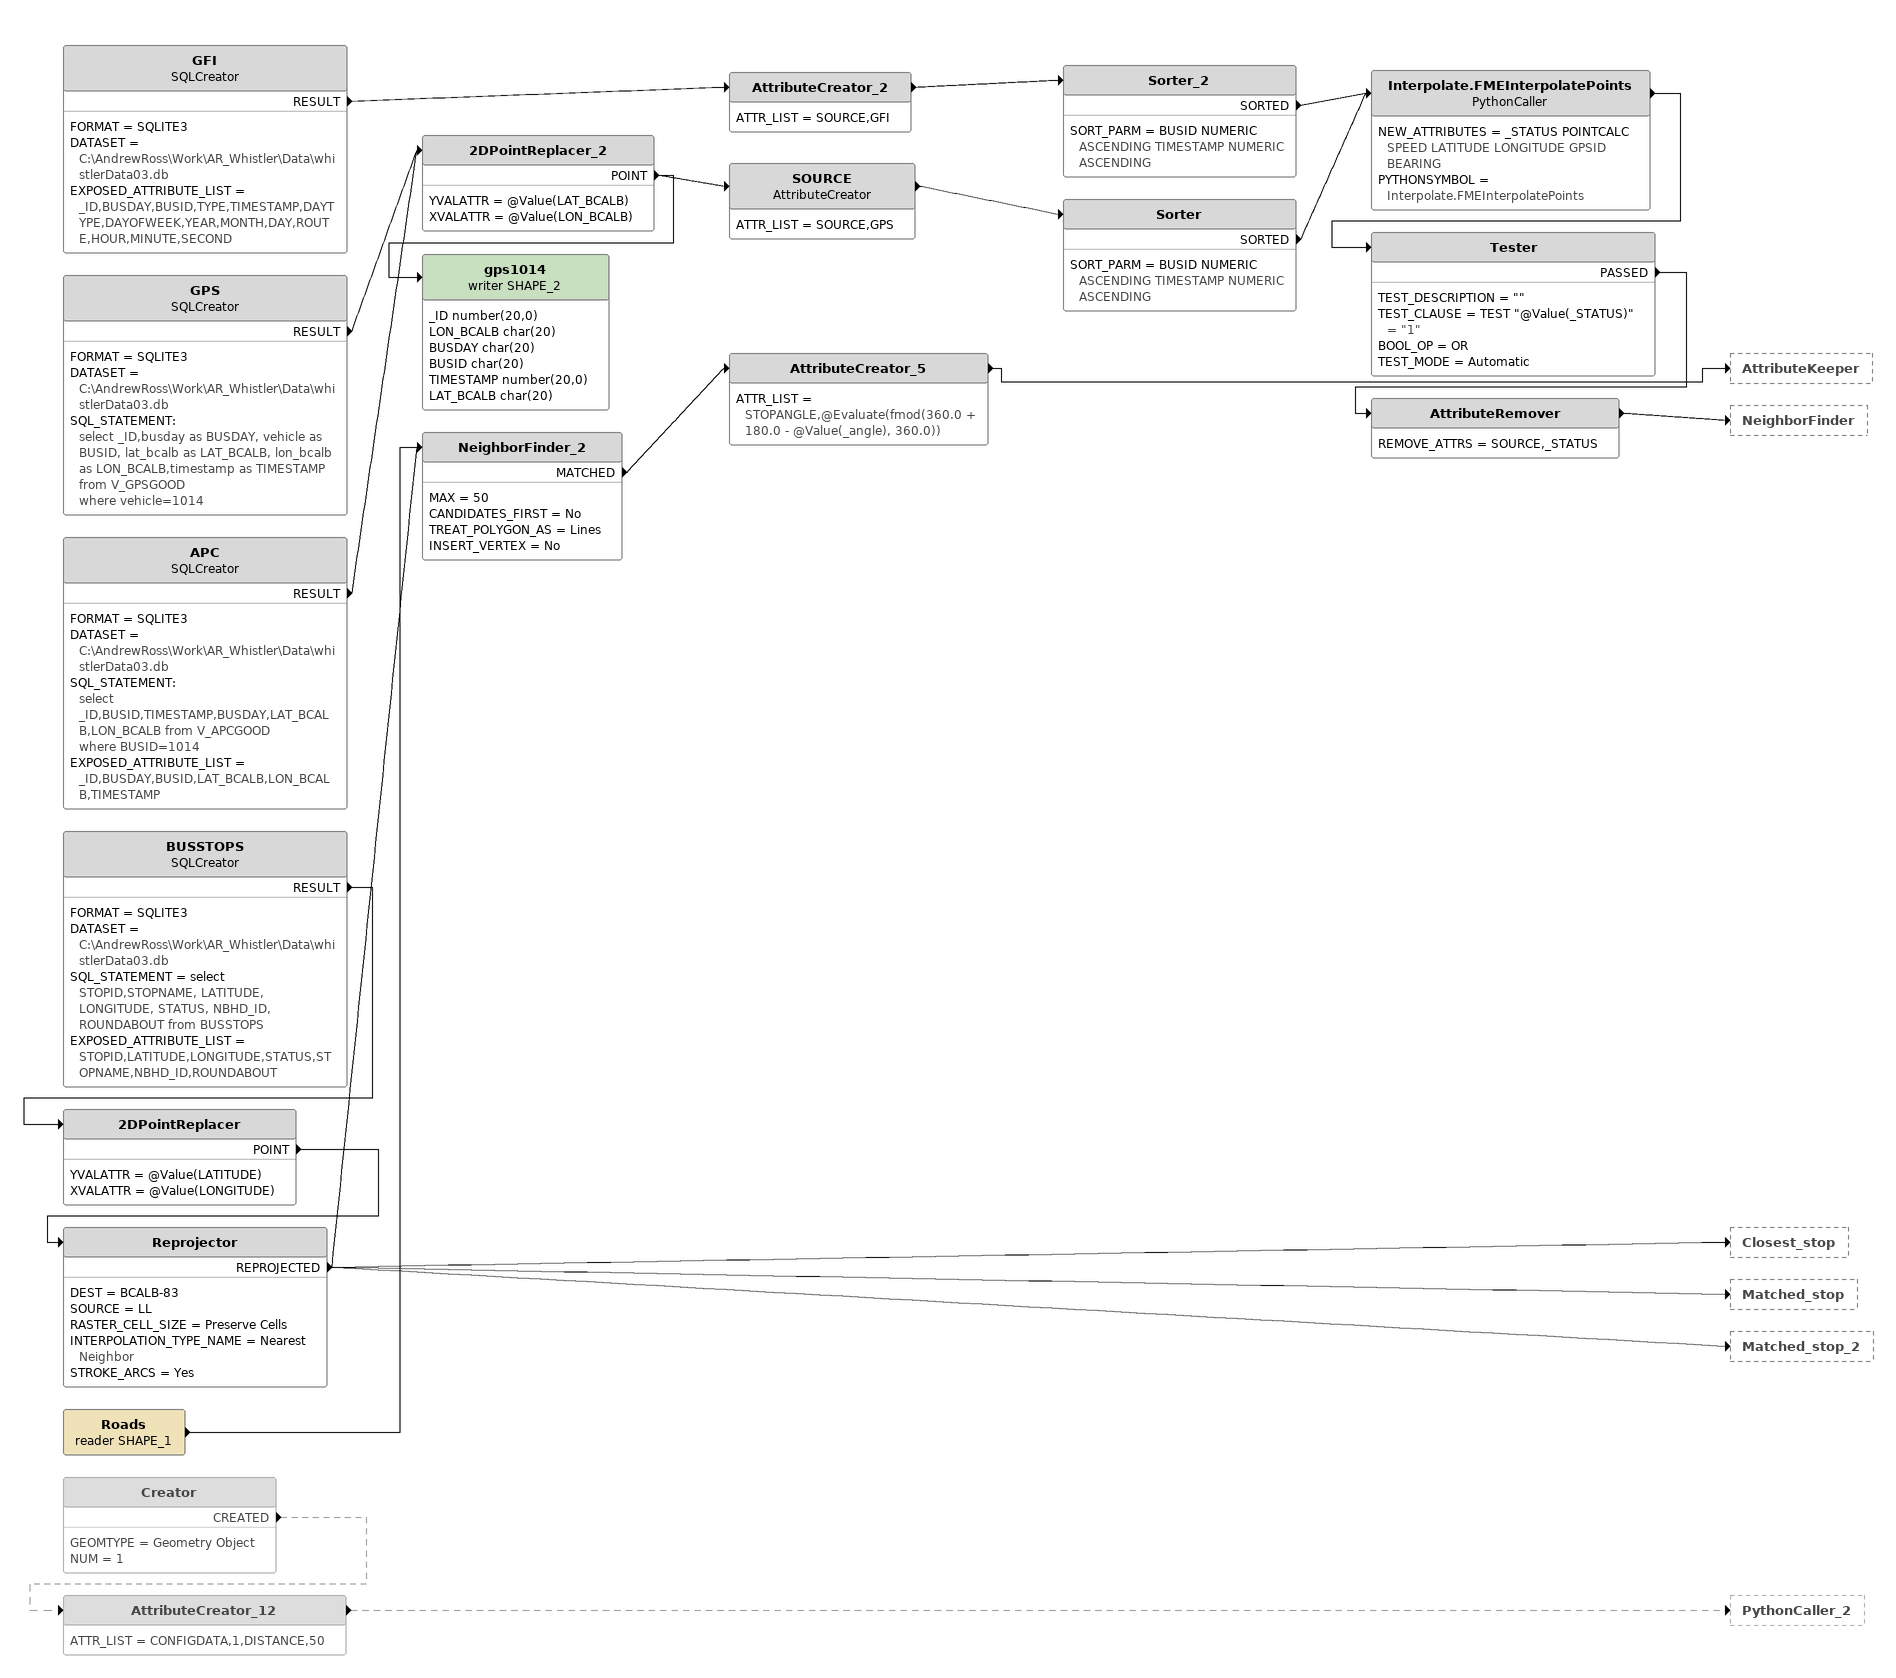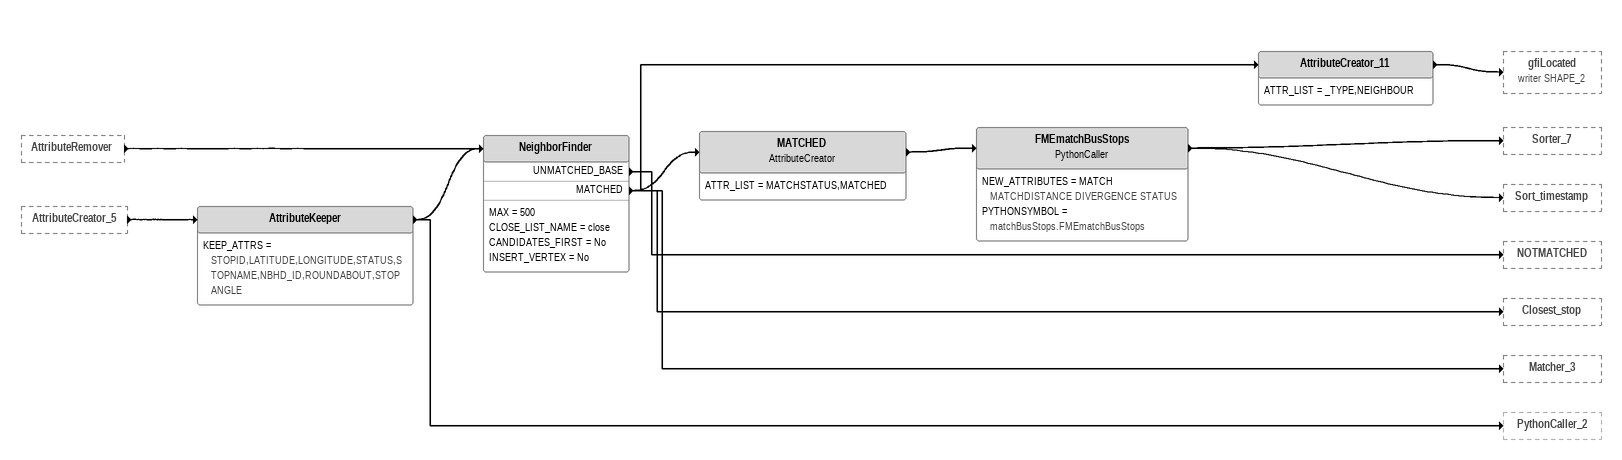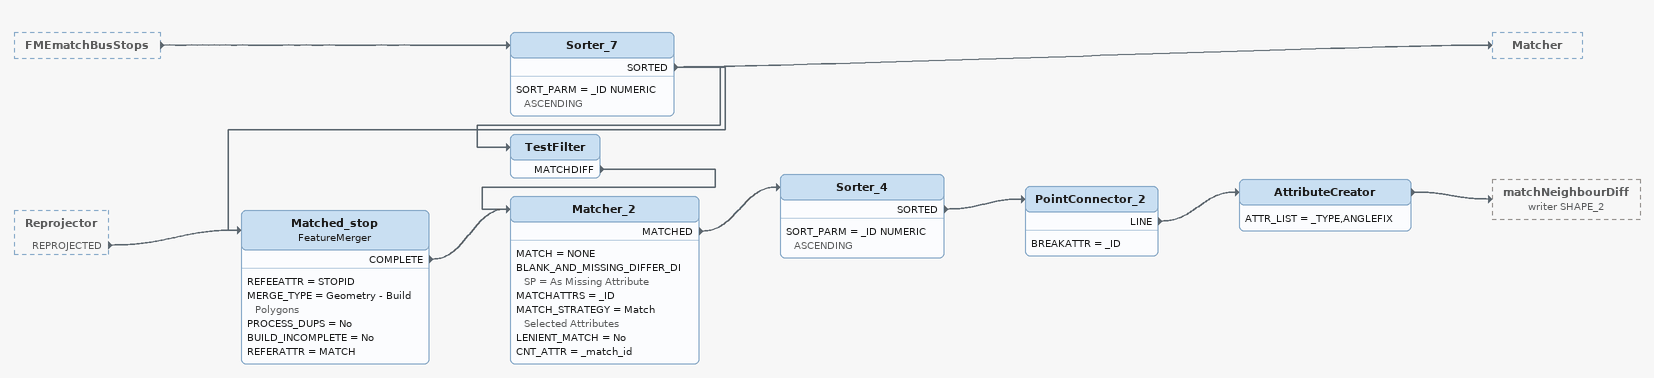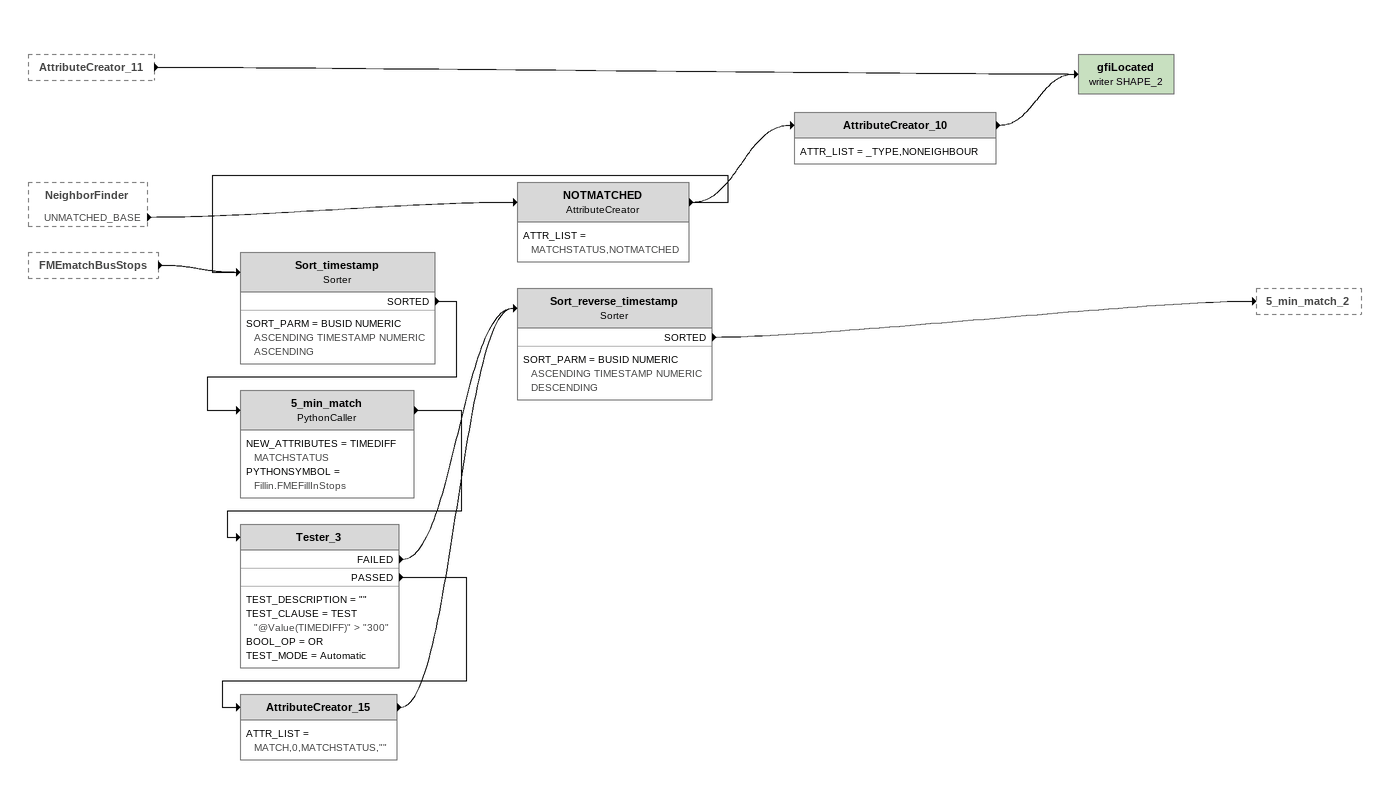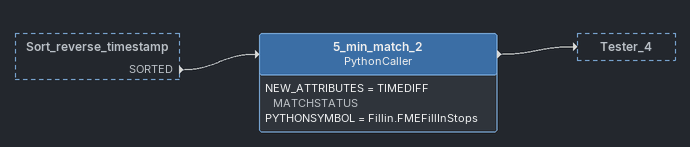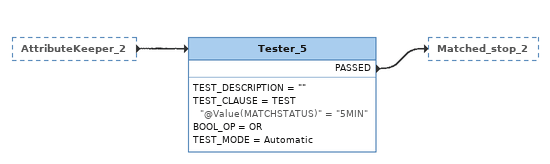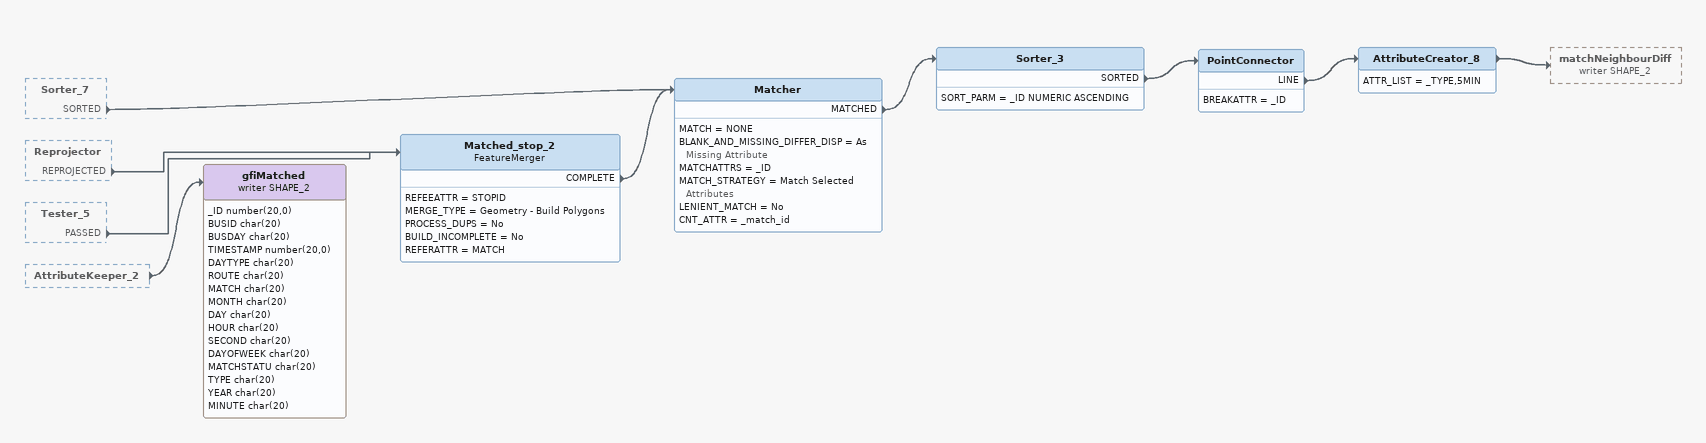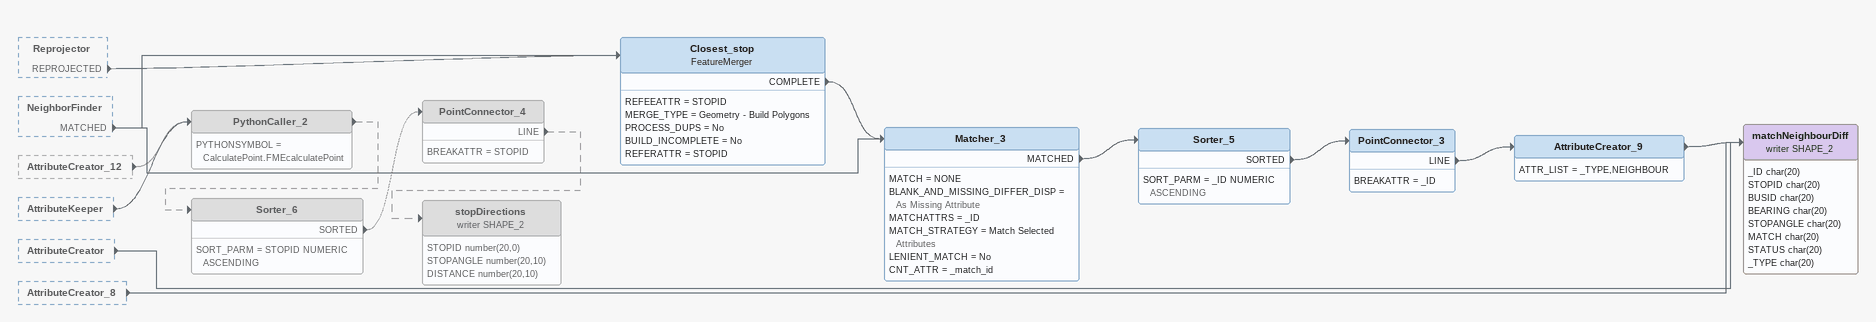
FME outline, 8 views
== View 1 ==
GPS: SQLCreator
    FORMAT = SQLITE3
    DATASET = C:\AndrewRoss\Work\AR_Whistler\Data\whistlerData03.db
    SQL_STATEMENT:
      select _ID,busday as BUSDAY, vehicle as BUSID, lat_bcalb as LAT_BCALB, lon_bcalb as LON_BCALB,timestamp as TIMESTAMP from V_GPSGOOD
      where vehicle=1014
    RESULT -> 2DPointReplacer_2
BUSSTOPS: SQLCreator
    FORMAT = SQLITE3
    DATASET = C:\AndrewRoss\Work\AR_Whistler\Data\whistlerData03.db
    SQL_STATEMENT = select STOPID,STOPNAME, LATITUDE, LONGITUDE, STATUS, NBHD_ID, ROUNDABOUT from BUSSTOPS
    EXPOSED_ATTRIBUTE_LIST = STOPID,LATITUDE,LONGITUDE,STATUS,STOPNAME,NBHD_ID,ROUNDABOUT
    RESULT -> 2DPointReplacer
2DPointReplacer
    YVALATTR = @Value(LATITUDE)
    XVALATTR = @Value(LONGITUDE)
    POINT -> Reprojector
Reprojector
    DEST = BCALB-83
    SOURCE = LL
    RASTER_CELL_SIZE = Preserve Cells
    INTERPOLATION_TYPE_NAME = Nearest Neighbor
    STROKE_ARCS = Yes
    REPROJECTED -> NeighborFinder_2
    REPROJECTED -> Closest_stop
    REPROJECTED -> Matched_stop
    REPROJECTED -> Matched_stop_2
Creator [off]
    GEOMTYPE = Geometry Object
    NUM = 1
    CREATED -> AttributeCreator_12 [off]
AttributeCreator_12 [off]
    ATTR_LIST = CONFIGDATA,1,DISTANCE,50
    -> PythonCaller_2 [off]
GFI: SQLCreator
    FORMAT = SQLITE3
    DATASET = C:\AndrewRoss\Work\AR_Whistler\Data\whistlerData03.db
    EXPOSED_ATTRIBUTE_LIST = _ID,BUSDAY,BUSID,TYPE,TIMESTAMP,DAYTYPE,DAYOFWEEK,YEAR,MONTH,DAY,ROUTE,HOUR,MINUTE,SECOND
    RESULT -> AttributeCreator_2
AttributeCreator_2
    ATTR_LIST = SOURCE,GFI
    -> Sorter_2
Sorter_2
    SORT_PARM = BUSID NUMERIC ASCENDING TIMESTAMP NUMERIC ASCENDING
    SORTED -> Interpolate.FMEInterpolatePoints
APC: SQLCreator
    FORMAT = SQLITE3
    DATASET = C:\AndrewRoss\Work\AR_Whistler\Data\whistlerData03.db
    SQL_STATEMENT:
      select _ID,BUSID,TIMESTAMP,BUSDAY,LAT_BCALB,LON_BCALB from V_APCGOOD
      where BUSID=1014
    EXPOSED_ATTRIBUTE_LIST = _ID,BUSDAY,BUSID,LAT_BCALB,LON_BCALB,TIMESTAMP
    RESULT -> 2DPointReplacer_2
2DPointReplacer_2
    YVALATTR = @Value(LAT_BCALB)
    XVALATTR = @Value(LON_BCALB)
    POINT -> SOURCE
    POINT -> gps1014 (writer SHAPE_2)
SOURCE: AttributeCreator
    ATTR_LIST = SOURCE,GPS
    -> Sorter
Sorter
    SORT_PARM = BUSID NUMERIC ASCENDING TIMESTAMP NUMERIC ASCENDING
    SORTED -> Interpolate.FMEInterpolatePoints
Interpolate.FMEInterpolatePoints: PythonCaller
    NEW_ATTRIBUTES = _STATUS POINTCALC SPEED LATITUDE LONGITUDE GPSID BEARING
    PYTHONSYMBOL = Interpolate.FMEInterpolatePoints
    -> Tester
Tester
    TEST_DESCRIPTION = ""
    TEST_CLAUSE = TEST "@Value(_STATUS)" = "1"
    BOOL_OP = OR
    TEST_MODE = Automatic
    PASSED -> AttributeRemover
AttributeRemover
    REMOVE_ATTRS = SOURCE,_STATUS
    -> NeighborFinder
gps1014 (writer SHAPE_2)
    attributes: _ID number(20,0), LON_BCALB char(20), BUSDAY char(20), BUSID char(20), TIMESTAMP number(20,0), LAT_BCALB char(20)
Roads (reader SHAPE_1)
    -> NeighborFinder_2
NeighborFinder_2
    MAX = 50
    CANDIDATES_FIRST = No
    TREAT_POLYGON_AS = Lines
    INSERT_VERTEX = No
    MATCHED -> AttributeCreator_5
AttributeCreator_5
    ATTR_LIST = STOPANGLE,@Evaluate(fmod(360.0 + 180.0 - @Value(_angle), 360.0))
    -> AttributeKeeper

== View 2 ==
AttributeRemover [outside]
    -> NeighborFinder
AttributeCreator_5 [outside]
    -> AttributeKeeper
AttributeKeeper
    KEEP_ATTRS = STOPID,LATITUDE,LONGITUDE,STATUS,STOPNAME,NBHD_ID,ROUNDABOUT,STOPANGLE
    -> NeighborFinder
    -> PythonCaller_2
NeighborFinder
    MAX = 500
    CLOSE_LIST_NAME = close
    CANDIDATES_FIRST = No
    INSERT_VERTEX = No
    UNMATCHED_BASE -> NOTMATCHED
    MATCHED -> Closest_stop
    MATCHED -> Matcher_3
    MATCHED -> AttributeCreator_11
    MATCHED -> MATCHED
AttributeCreator_11
    ATTR_LIST = _TYPE,NEIGHBOUR
    -> gfiLocated (writer SHAPE_2)
MATCHED: AttributeCreator
    ATTR_LIST = MATCHSTATUS,MATCHED
    -> FMEmatchBusStops
FMEmatchBusStops: PythonCaller
    NEW_ATTRIBUTES = MATCH MATCHDISTANCE DIVERGENCE STATUS
    PYTHONSYMBOL = matchBusStops.FMEmatchBusStops
    -> Sorter_7
    -> Sort_timestamp

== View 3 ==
FMEmatchBusStops [outside]
    -> Sorter_7
Reprojector [outside]
    REPROJECTED -> Matched_stop
Sorter_7
    SORT_PARM = _ID NUMERIC ASCENDING
    SORTED -> TestFilter
    SORTED -> Matcher
    SORTED -> Matched_stop
TestFilter
    MATCHDIFF -> Matcher_2
Matched_stop: FeatureMerger
    REFEEATTR = STOPID
    MERGE_TYPE = Geometry - Build Polygons
    PROCESS_DUPS = No
    BUILD_INCOMPLETE = No
    REFERATTR = MATCH
    COMPLETE -> Matcher_2
Matcher_2
    MATCH = NONE
    BLANK_AND_MISSING_DIFFER_DISP = As Missing Attribute
    MATCHATTRS = _ID
    MATCH_STRATEGY = Match Selected Attributes
    LENIENT_MATCH = No
    CNT_ATTR = _match_id
    MATCHED -> Sorter_4
Sorter_4
    SORT_PARM = _ID NUMERIC ASCENDING
    SORTED -> PointConnector_2
PointConnector_2
    BREAKATTR = _ID
    LINE -> AttributeCreator
AttributeCreator
    ATTR_LIST = _TYPE,ANGLEFIX
    -> matchNeighbourDiff (writer SHAPE_2)

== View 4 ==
AttributeCreator_11 [outside]
    -> gfiLocated (writer SHAPE_2)
NeighborFinder [outside]
    UNMATCHED_BASE -> NOTMATCHED
FMEmatchBusStops [outside]
    -> Sort_timestamp
NOTMATCHED: AttributeCreator
    ATTR_LIST = MATCHSTATUS,NOTMATCHED
    -> Sort_timestamp
    -> AttributeCreator_10
AttributeCreator_10
    ATTR_LIST = _TYPE,NONEIGHBOUR
    -> gfiLocated (writer SHAPE_2)
gfiLocated (writer SHAPE_2)
Sort_timestamp: Sorter
    SORT_PARM = BUSID NUMERIC ASCENDING TIMESTAMP NUMERIC ASCENDING
    SORTED -> 5_min_match
5_min_match: PythonCaller
    NEW_ATTRIBUTES = TIMEDIFF MATCHSTATUS
    PYTHONSYMBOL = Fillin.FMEFillInStops
    -> Tester_3
Tester_3
    TEST_DESCRIPTION = ""
    TEST_CLAUSE = TEST "@Value(TIMEDIFF)" > "300"
    BOOL_OP = OR
    TEST_MODE = Automatic
    FAILED -> Sort_reverse_timestamp
    PASSED -> AttributeCreator_15
AttributeCreator_15
    ATTR_LIST = MATCH,0,MATCHSTATUS,""
    -> Sort_reverse_timestamp
Sort_reverse_timestamp: Sorter
    SORT_PARM = BUSID NUMERIC ASCENDING TIMESTAMP NUMERIC DESCENDING
    SORTED -> 5_min_match_2

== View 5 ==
Sort_reverse_timestamp [outside]
    SORTED -> 5_min_match_2
5_min_match_2: PythonCaller
    NEW_ATTRIBUTES = TIMEDIFF MATCHSTATUS
    PYTHONSYMBOL = Fillin.FMEFillInStops
    -> Tester_4

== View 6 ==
AttributeKeeper_2 [outside]
    -> Tester_5
Tester_5
    TEST_DESCRIPTION = ""
    TEST_CLAUSE = TEST "@Value(MATCHSTATUS)" = "5MIN"
    BOOL_OP = OR
    TEST_MODE = Automatic
    PASSED -> Matched_stop_2

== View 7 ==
Sorter_7 [outside]
    SORTED -> Matcher
Reprojector [outside]
    REPROJECTED -> Matched_stop_2
Tester_5 [outside]
    PASSED -> Matched_stop_2
AttributeKeeper_2 [outside]
    -> gfiMatched (writer SHAPE_2)
Matched_stop_2: FeatureMerger
    REFEEATTR = STOPID
    MERGE_TYPE = Geometry - Build Polygons
    PROCESS_DUPS = No
    BUILD_INCOMPLETE = No
    REFERATTR = MATCH
    COMPLETE -> Matcher
Matcher
    MATCH = NONE
    BLANK_AND_MISSING_DIFFER_DISP = As Missing Attribute
    MATCHATTRS = _ID
    MATCH_STRATEGY = Match Selected Attributes
    LENIENT_MATCH = No
    CNT_ATTR = _match_id
    MATCHED -> Sorter_3
Sorter_3
    SORT_PARM = _ID NUMERIC ASCENDING
    SORTED -> PointConnector
PointConnector
    BREAKATTR = _ID
    LINE -> AttributeCreator_8
AttributeCreator_8
    ATTR_LIST = _TYPE,5MIN
    -> matchNeighbourDiff (writer SHAPE_2)
gfiMatched (writer SHAPE_2)
    attributes: _ID number(20,0), BUSID char(20), BUSDAY char(20), TIMESTAMP number(20,0), DAYTYPE char(20), ROUTE char(20), MATCH char(20), MONTH char(20), DAY char(20), HOUR char(20), SECOND char(20), DAYOFWEEK char(20), MATCHSTATU char(20), TYPE char(20), YEAR char(20), MINUTE char(20)

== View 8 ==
Reprojector [outside]
    REPROJECTED -> Closest_stop
NeighborFinder [outside]
    MATCHED -> Closest_stop
    MATCHED -> Matcher_3
AttributeCreator_12 [outside]
    -> PythonCaller_2 [off]
AttributeKeeper [outside]
    -> PythonCaller_2
AttributeCreator [outside]
    -> matchNeighbourDiff (writer SHAPE_2)
AttributeCreator_8 [outside]
    -> matchNeighbourDiff (writer SHAPE_2)
Closest_stop: FeatureMerger
    REFEEATTR = STOPID
    MERGE_TYPE = Geometry - Build Polygons
    PROCESS_DUPS = No
    BUILD_INCOMPLETE = No
    REFERATTR = STOPID
    COMPLETE -> Matcher_3
Matcher_3
    MATCH = NONE
    BLANK_AND_MISSING_DIFFER_DISP = As Missing Attribute
    MATCHATTRS = _ID
    MATCH_STRATEGY = Match Selected Attributes
    LENIENT_MATCH = No
    CNT_ATTR = _match_id
    MATCHED -> Sorter_5
Sorter_5
    SORT_PARM = _ID NUMERIC ASCENDING
    SORTED -> PointConnector_3
PointConnector_3
    BREAKATTR = _ID
    LINE -> AttributeCreator_9
AttributeCreator_9
    ATTR_LIST = _TYPE,NEIGHBOUR
    -> matchNeighbourDiff (writer SHAPE_2)
matchNeighbourDiff (writer SHAPE_2)
    attributes: _ID char(20), STOPID char(20), BUSID char(20), BEARING char(20), STOPANGLE char(20), MATCH char(20), STATUS char(20), _TYPE char(20)
PythonCaller_2 [off]
    PYTHONSYMBOL = CalculatePoint.FMEcalculatePoint
    -> Sorter_6 [off]
Sorter_6 [off]
    SORT_PARM = STOPID NUMERIC ASCENDING
    SORTED -> PointConnector_4 [off]
PointConnector_4 [off]
    BREAKATTR = STOPID
    LINE -> stopDirections (writer SHAPE_2) [off]
stopDirections (writer SHAPE_2) [off]
    attributes: STOPID number(20,0), STOPANGLE number(20,10), DISTANCE number(20,10)
